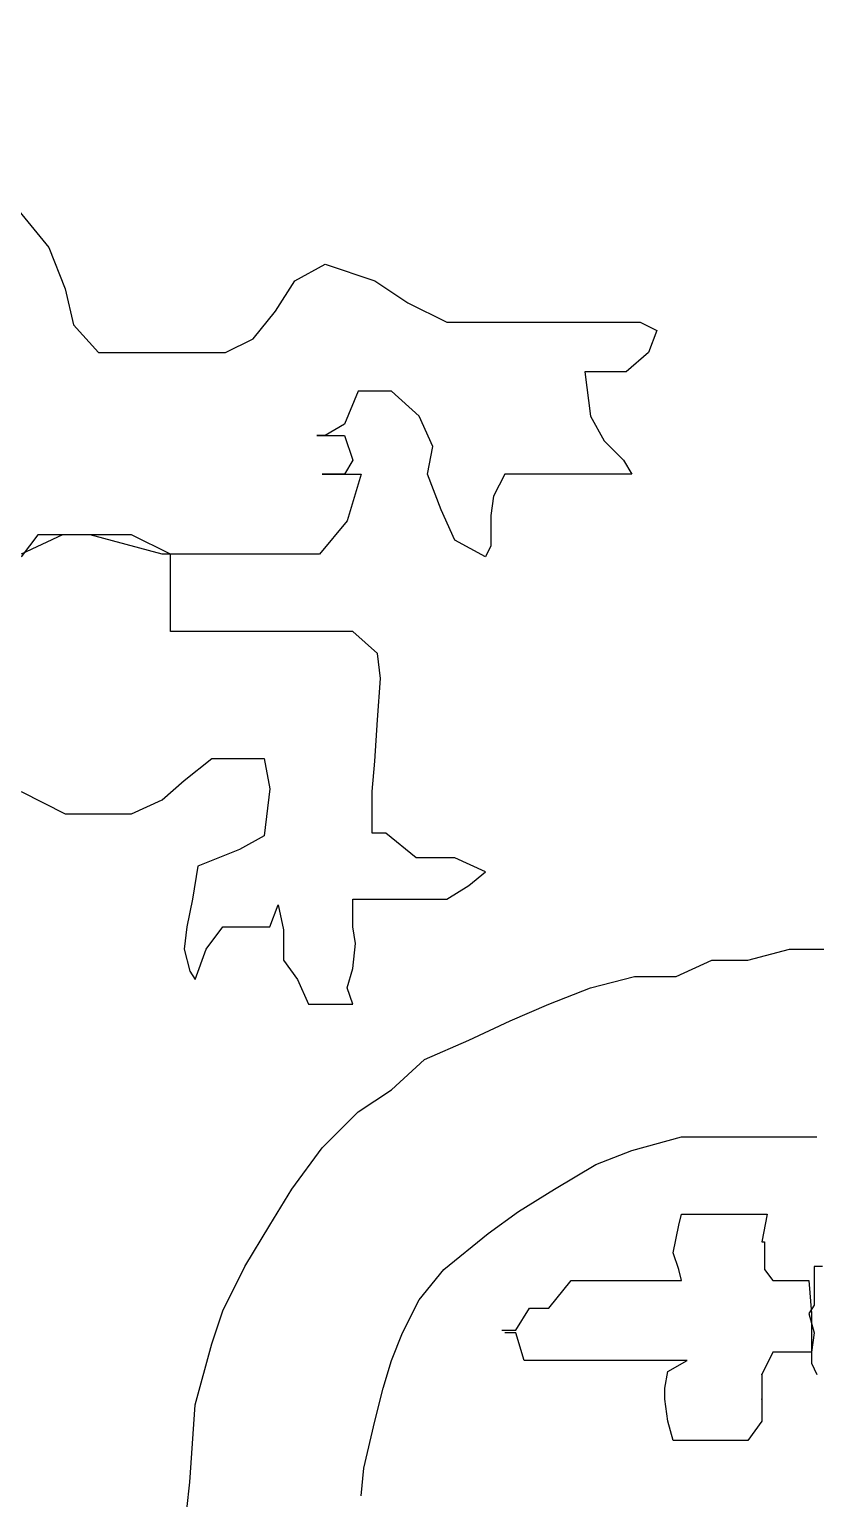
# Model space of a CAD drawing. Extents: x 747954 to 748544, y 4317181 to 4318208.
# Drawn here: x 747989.17 to 747992.02, y 4318042.19 to 4318047.51 of the extents above; entities that cross this region are included whole.
import ezdxf

# ---------------------------------------------------------------- set-up
doc = ezdxf.new("R2010")
doc.units = 0
doc.layers.get('0').update_dxf_attribs({"linetype": 'CONTINUOUS'})

msp = doc.modelspace()

# ---------------------------------------------------------------- linework, layer by layer
at = {"color": 0, "linetype": 'CONTINUOUS'}
for p, q in [((747989.11, 4318046.88), (747989.24, 4318046.72)), ((747989.11, 4318046.88), (747989.24, 4318046.72)), ((747989.24, 4318046.72), (747989.3, 4318046.57)), ((747989.24, 4318046.72), (747989.3, 4318046.57)), ((747990.13, 4318046.6), (747990.24, 4318046.66)), ((747990.13, 4318046.6), (747990.24, 4318046.66)), ((747990.24, 4318046.66), (747990.42, 4318046.6)), ((747990.24, 4318046.66), (747990.42, 4318046.6)), ((747990.06, 4318046.49), (747990.13, 4318046.6)), ((747990.06, 4318046.49), (747990.13, 4318046.6)), ((747990.42, 4318046.6), (747990.54, 4318046.52)), ((747990.42, 4318046.6), (747990.54, 4318046.52)), ((747989.3, 4318046.57), (747989.33, 4318046.44)), ((747989.3, 4318046.57), (747989.33, 4318046.44)), ((747989.98, 4318046.39), (747990.06, 4318046.49)), ((747989.98, 4318046.39), (747990.06, 4318046.49)), ((747990.54, 4318046.52), (747990.68, 4318046.45)), ((747990.54, 4318046.52), (747990.68, 4318046.45)), ((747989.33, 4318046.44), (747989.42, 4318046.34)), ((747989.33, 4318046.44), (747989.42, 4318046.34)), ((747990.68, 4318046.45), (747990.83, 4318046.45)), ((747990.68, 4318046.45), (747990.83, 4318046.45)), ((747990.83, 4318046.45), (747990.98, 4318046.45)), ((747990.83, 4318046.45), (747990.98, 4318046.45)), ((747990.98, 4318046.45), (747991.11, 4318046.45)), ((747990.98, 4318046.45), (747991.11, 4318046.45)), ((747991.11, 4318046.45), (747991.23, 4318046.45)), ((747991.11, 4318046.45), (747991.23, 4318046.45)), ((747991.23, 4318046.45), (747991.29, 4318046.45)), ((747991.23, 4318046.45), (747991.29, 4318046.45)), ((747991.29, 4318046.45), (747991.38, 4318046.45)), ((747991.29, 4318046.45), (747991.38, 4318046.45)), ((747991.38, 4318046.45), (747991.44, 4318046.42)), ((747991.38, 4318046.45), (747991.44, 4318046.42)), ((747991.44, 4318046.42), (747991.41, 4318046.34)), ((747991.44, 4318046.42), (747991.41, 4318046.34)), ((747989.88, 4318046.34), (747989.98, 4318046.39)), ((747989.88, 4318046.34), (747989.98, 4318046.39)), ((747989.42, 4318046.34), (747989.58, 4318046.34)), ((747989.42, 4318046.34), (747989.58, 4318046.34)), ((747989.58, 4318046.34), (747989.73, 4318046.34)), ((747989.58, 4318046.34), (747989.73, 4318046.34)), ((747989.73, 4318046.34), (747989.88, 4318046.34)), ((747989.73, 4318046.34), (747989.88, 4318046.34)), ((747991.41, 4318046.34), (747991.33, 4318046.27)), ((747991.41, 4318046.34), (747991.33, 4318046.27)), ((747991.24, 4318046.27), (747991.18, 4318046.27)), ((747991.18, 4318046.27), (747991.2, 4318046.11)), ((747991.24, 4318046.27), (747991.18, 4318046.27)), ((747991.18, 4318046.27), (747991.2, 4318046.11)), ((747991.33, 4318046.27), (747991.24, 4318046.27)), ((747991.33, 4318046.27), (747991.24, 4318046.27)), ((747990.36, 4318046.2), (747990.31, 4318046.08)), ((747990.36, 4318046.2), (747990.31, 4318046.08)), ((747990.48, 4318046.2), (747990.36, 4318046.2)), ((747990.48, 4318046.2), (747990.36, 4318046.2)), ((747990.58, 4318046.11), (747990.48, 4318046.2)), ((747990.58, 4318046.11), (747990.48, 4318046.2)), ((747990.63, 4318046), (747990.58, 4318046.11)), ((747990.63, 4318046), (747990.58, 4318046.11)), ((747991.2, 4318046.11), (747991.25, 4318046.02)), ((747991.2, 4318046.11), (747991.25, 4318046.02)), ((747990.31, 4318046.08), (747990.24, 4318046.04)), ((747990.31, 4318046.08), (747990.24, 4318046.04)), ((747990.24, 4318046.04), (747990.21, 4318046.04)), ((747990.21, 4318046.04), (747990.31, 4318046.04)), ((747990.24, 4318046.04), (747990.21, 4318046.04)), ((747990.21, 4318046.04), (747990.31, 4318046.04)), ((747990.31, 4318046.04), (747990.34, 4318045.95)), ((747990.31, 4318046.04), (747990.34, 4318045.95)), ((747990.61, 4318045.9), (747990.63, 4318046)), ((747990.61, 4318045.9), (747990.63, 4318046)), ((747991.25, 4318046.02), (747991.32, 4318045.95)), ((747991.25, 4318046.02), (747991.32, 4318045.95)), ((747990.34, 4318045.95), (747990.31, 4318045.9)), ((747990.34, 4318045.95), (747990.31, 4318045.9)), ((747991.32, 4318045.95), (747991.35, 4318045.9)), ((747991.32, 4318045.95), (747991.35, 4318045.9)), ((747990.31, 4318045.9), (747990.23, 4318045.9)), ((747990.23, 4318045.9), (747990.37, 4318045.9)), ((747990.31, 4318045.9), (747990.23, 4318045.9)), ((747990.23, 4318045.9), (747990.37, 4318045.9)), ((747990.37, 4318045.9), (747990.32, 4318045.73)), ((747990.37, 4318045.9), (747990.32, 4318045.73)), ((747990.66, 4318045.77), (747990.61, 4318045.9)), ((747990.66, 4318045.77), (747990.61, 4318045.9)), ((747990.89, 4318045.9), (747990.85, 4318045.82)), ((747990.89, 4318045.9), (747990.85, 4318045.82)), ((747990.92, 4318045.9), (747990.89, 4318045.9)), ((747990.92, 4318045.9), (747990.89, 4318045.9)), ((747991, 4318045.9), (747990.92, 4318045.9)), ((747991, 4318045.9), (747990.92, 4318045.9)), ((747991.07, 4318045.9), (747991, 4318045.9)), ((747991.07, 4318045.9), (747991, 4318045.9)), ((747991.2, 4318045.9), (747991.07, 4318045.9)), ((747991.2, 4318045.9), (747991.07, 4318045.9)), ((747991.3, 4318045.9), (747991.2, 4318045.9)), ((747991.3, 4318045.9), (747991.2, 4318045.9)), ((747991.35, 4318045.9), (747991.3, 4318045.9)), ((747991.35, 4318045.9), (747991.3, 4318045.9)), ((747990.85, 4318045.82), (747990.84, 4318045.75)), ((747990.85, 4318045.82), (747990.84, 4318045.75)), ((747990.32, 4318045.73), (747990.22, 4318045.61)), ((747990.32, 4318045.73), (747990.22, 4318045.61)), ((747990.71, 4318045.66), (747990.66, 4318045.77)), ((747990.71, 4318045.66), (747990.66, 4318045.77)), ((747990.84, 4318045.75), (747990.84, 4318045.64)), ((747990.84, 4318045.75), (747990.84, 4318045.64)), ((747989.2, 4318045.68), (747989.14, 4318045.6)), ((747989.29, 4318045.68), (747989.14, 4318045.61)), ((747989.2, 4318045.68), (747989.14, 4318045.6)), ((747989.29, 4318045.68), (747989.14, 4318045.61)), ((747989.29, 4318045.68), (747989.2, 4318045.68)), ((747989.29, 4318045.68), (747989.2, 4318045.68)), ((747989.39, 4318045.68), (747989.29, 4318045.68)), ((747989.39, 4318045.68), (747989.29, 4318045.68)), ((747989.39, 4318045.68), (747989.29, 4318045.68)), ((747989.39, 4318045.68), (747989.29, 4318045.68)), ((747989.54, 4318045.68), (747989.39, 4318045.68)), ((747989.65, 4318045.61), (747989.39, 4318045.68)), ((747989.54, 4318045.68), (747989.39, 4318045.68)), ((747989.65, 4318045.61), (747989.39, 4318045.68)), ((747989.68, 4318045.61), (747989.54, 4318045.68)), ((747989.68, 4318045.61), (747989.54, 4318045.68)), ((747990.82, 4318045.6), (747990.71, 4318045.66)), ((747990.82, 4318045.6), (747990.71, 4318045.66)), ((747990.84, 4318045.64), (747990.82, 4318045.6)), ((747990.84, 4318045.64), (747990.82, 4318045.6)), ((747989.81, 4318045.61), (747989.65, 4318045.61)), ((747989.81, 4318045.61), (747989.65, 4318045.61)), ((747989.68, 4318045.55), (747989.68, 4318045.61)), ((747989.68, 4318045.55), (747989.68, 4318045.61)), ((747989.92, 4318045.61), (747989.81, 4318045.61)), ((747989.92, 4318045.61), (747989.81, 4318045.61)), ((747990.06, 4318045.61), (747989.92, 4318045.61)), ((747990.06, 4318045.61), (747989.92, 4318045.61)), ((747990.22, 4318045.61), (747990.06, 4318045.61)), ((747990.22, 4318045.61), (747990.06, 4318045.61)), ((747989.68, 4318045.43), (747989.68, 4318045.55)), ((747989.68, 4318045.43), (747989.68, 4318045.55)), ((747989.68, 4318045.33), (747989.68, 4318045.43)), ((747989.68, 4318045.33), (747989.68, 4318045.43)), ((747989.75, 4318045.33), (747989.68, 4318045.33)), ((747989.75, 4318045.33), (747989.68, 4318045.33)), ((747989.86, 4318045.33), (747989.75, 4318045.33)), ((747989.86, 4318045.33), (747989.75, 4318045.33)), ((747990.02, 4318045.33), (747989.86, 4318045.33)), ((747990.02, 4318045.33), (747989.86, 4318045.33)), ((747990.22, 4318045.33), (747990.02, 4318045.33)), ((747990.22, 4318045.33), (747990.02, 4318045.33)), ((747990.34, 4318045.33), (747990.22, 4318045.33)), ((747990.34, 4318045.33), (747990.22, 4318045.33)), ((747990.43, 4318045.25), (747990.34, 4318045.33)), ((747990.43, 4318045.25), (747990.34, 4318045.33)), ((747990.44, 4318045.16), (747990.43, 4318045.25)), ((747990.44, 4318045.16), (747990.43, 4318045.25)), ((747990.43, 4318045.01), (747990.44, 4318045.16)), ((747990.43, 4318045.01), (747990.44, 4318045.16)), ((747990.42, 4318044.86), (747990.43, 4318045.01)), ((747990.42, 4318044.86), (747990.43, 4318045.01)), ((747989.73, 4318044.79), (747989.83, 4318044.87)), ((747989.73, 4318044.79), (747989.83, 4318044.87)), ((747989.83, 4318044.87), (747989.93, 4318044.87)), ((747989.83, 4318044.87), (747989.93, 4318044.87)), ((747989.93, 4318044.87), (747990.02, 4318044.87)), ((747989.93, 4318044.87), (747990.02, 4318044.87)), ((747990.02, 4318044.87), (747990.04, 4318044.76)), ((747990.02, 4318044.87), (747990.04, 4318044.76)), ((747990.41, 4318044.75), (747990.42, 4318044.86)), ((747990.41, 4318044.75), (747990.42, 4318044.86)), ((747989.65, 4318044.72), (747989.73, 4318044.79)), ((747989.65, 4318044.72), (747989.73, 4318044.79)), ((747989.14, 4318044.75), (747989.3, 4318044.67)), ((747989.14, 4318044.75), (747989.3, 4318044.67)), ((747989.54, 4318044.67), (747989.65, 4318044.72)), ((747989.54, 4318044.67), (747989.65, 4318044.72)), ((747990.04, 4318044.76), (747990.02, 4318044.59)), ((747990.04, 4318044.76), (747990.02, 4318044.59)), ((747990.41, 4318044.6), (747990.41, 4318044.75)), ((747990.41, 4318044.6), (747990.41, 4318044.75)), ((747989.3, 4318044.67), (747989.44, 4318044.67)), ((747989.3, 4318044.67), (747989.44, 4318044.67)), ((747989.44, 4318044.67), (747989.54, 4318044.67)), ((747989.44, 4318044.67), (747989.54, 4318044.67)), ((747990.02, 4318044.59), (747989.93, 4318044.54)), ((747990.02, 4318044.59), (747989.93, 4318044.54)), ((747990.46, 4318044.6), (747990.41, 4318044.6)), ((747990.46, 4318044.6), (747990.41, 4318044.6)), ((747990.57, 4318044.51), (747990.46, 4318044.6)), ((747990.57, 4318044.51), (747990.46, 4318044.6)), ((747989.93, 4318044.54), (747989.78, 4318044.48)), ((747989.93, 4318044.54), (747989.78, 4318044.48)), ((747990.71, 4318044.51), (747990.57, 4318044.51)), ((747990.71, 4318044.51), (747990.57, 4318044.51)), ((747990.82, 4318044.46), (747990.71, 4318044.51)), ((747990.82, 4318044.46), (747990.71, 4318044.51)), ((747989.78, 4318044.48), (747989.76, 4318044.36)), ((747989.78, 4318044.48), (747989.76, 4318044.36)), ((747990.76, 4318044.41), (747990.82, 4318044.46)), ((747990.76, 4318044.41), (747990.82, 4318044.46)), ((747990.68, 4318044.36), (747990.76, 4318044.41)), ((747990.68, 4318044.36), (747990.76, 4318044.41)), ((747989.76, 4318044.36), (747989.74, 4318044.26)), ((747989.76, 4318044.36), (747989.74, 4318044.26)), ((747990.34, 4318044.26), (747990.34, 4318044.36)), ((747990.34, 4318044.36), (747990.43, 4318044.36)), ((747990.34, 4318044.26), (747990.34, 4318044.36)), ((747990.34, 4318044.36), (747990.43, 4318044.36)), ((747990.43, 4318044.36), (747990.52, 4318044.36)), ((747990.43, 4318044.36), (747990.52, 4318044.36)), ((747990.52, 4318044.36), (747990.58, 4318044.36)), ((747990.52, 4318044.36), (747990.58, 4318044.36)), ((747990.58, 4318044.36), (747990.68, 4318044.36)), ((747990.58, 4318044.36), (747990.68, 4318044.36)), ((747990.04, 4318044.26), (747990.07, 4318044.34)), ((747990.04, 4318044.26), (747990.07, 4318044.34)), ((747990.07, 4318044.34), (747990.09, 4318044.25)), ((747990.07, 4318044.34), (747990.09, 4318044.25)), ((747989.74, 4318044.26), (747989.73, 4318044.18)), ((747989.74, 4318044.26), (747989.73, 4318044.18)), ((747989.81, 4318044.18), (747989.87, 4318044.26)), ((747989.81, 4318044.18), (747989.87, 4318044.26)), ((747989.87, 4318044.26), (747989.95, 4318044.26)), ((747989.87, 4318044.26), (747989.95, 4318044.26)), ((747989.95, 4318044.26), (747990.04, 4318044.26)), ((747989.95, 4318044.26), (747990.04, 4318044.26)), ((747990.09, 4318044.25), (747990.09, 4318044.14)), ((747990.09, 4318044.25), (747990.09, 4318044.14)), ((747990.35, 4318044.2), (747990.34, 4318044.26)), ((747990.35, 4318044.2), (747990.34, 4318044.26)), ((747990.34, 4318044.11), (747990.35, 4318044.2)), ((747990.34, 4318044.11), (747990.35, 4318044.2)), ((747989.73, 4318044.18), (747989.75, 4318044.1)), ((747989.73, 4318044.18), (747989.75, 4318044.1)), ((747989.77, 4318044.07), (747989.81, 4318044.18)), ((747989.77, 4318044.07), (747989.81, 4318044.18)), ((747990.09, 4318044.14), (747990.14, 4318044.07)), ((747990.09, 4318044.14), (747990.14, 4318044.07)), ((747991.51, 4318044.08), (747991.64, 4318044.14)), ((747991.51, 4318044.08), (747991.64, 4318044.14)), ((747991.64, 4318044.14), (747991.77, 4318044.14)), ((747991.64, 4318044.14), (747991.77, 4318044.14)), ((747991.77, 4318044.14), (747991.92, 4318044.18)), ((747991.77, 4318044.14), (747991.92, 4318044.18)), ((747991.92, 4318044.18), (747992.06, 4318044.18)), ((747991.92, 4318044.18), (747992.06, 4318044.18)), ((747989.75, 4318044.1), (747989.77, 4318044.07)), ((747989.75, 4318044.1), (747989.77, 4318044.07)), ((747990.32, 4318044.04), (747990.34, 4318044.11)), ((747990.32, 4318044.04), (747990.34, 4318044.11)), ((747991.2, 4318044.04), (747991.36, 4318044.08)), ((747991.2, 4318044.04), (747991.36, 4318044.08)), ((747991.36, 4318044.08), (747991.51, 4318044.08)), ((747991.36, 4318044.08), (747991.51, 4318044.08)), ((747990.14, 4318044.07), (747990.18, 4318043.98)), ((747990.14, 4318044.07), (747990.18, 4318043.98)), ((747990.34, 4318043.98), (747990.32, 4318044.04)), ((747990.34, 4318043.98), (747990.32, 4318044.04)), ((747991.05, 4318043.98), (747991.2, 4318044.04)), ((747991.05, 4318043.98), (747991.2, 4318044.04)), ((747990.18, 4318043.98), (747990.23, 4318043.98)), ((747990.18, 4318043.98), (747990.23, 4318043.98)), ((747990.23, 4318043.98), (747990.28, 4318043.98)), ((747990.23, 4318043.98), (747990.28, 4318043.98)), ((747990.28, 4318043.98), (747990.34, 4318043.98)), ((747990.28, 4318043.98), (747990.34, 4318043.98)), ((747990.91, 4318043.92), (747991.05, 4318043.98)), ((747990.91, 4318043.92), (747991.05, 4318043.98)), ((747990.76, 4318043.85), (747990.91, 4318043.92)), ((747990.76, 4318043.85), (747990.91, 4318043.92)), ((747990.6, 4318043.78), (747990.76, 4318043.85)), ((747990.6, 4318043.78), (747990.76, 4318043.85)), ((747990.48, 4318043.67), (747990.6, 4318043.78)), ((747990.48, 4318043.67), (747990.6, 4318043.78)), ((747990.36, 4318043.59), (747990.48, 4318043.67)), ((747990.36, 4318043.59), (747990.48, 4318043.67)), ((747990.23, 4318043.46), (747990.36, 4318043.59)), ((747990.23, 4318043.46), (747990.36, 4318043.59)), ((747991.35, 4318043.45), (747991.53, 4318043.5)), ((747991.35, 4318043.45), (747991.53, 4318043.5)), ((747991.53, 4318043.5), (747991.81, 4318043.5)), ((747991.53, 4318043.5), (747991.81, 4318043.5)), ((747991.81, 4318043.5), (747992.02, 4318043.5)), ((747991.81, 4318043.5), (747992.02, 4318043.5)), ((747990.12, 4318043.31), (747990.23, 4318043.46)), ((747990.12, 4318043.31), (747990.23, 4318043.46)), ((747991.22, 4318043.4), (747991.35, 4318043.45)), ((747991.22, 4318043.4), (747991.35, 4318043.45)), ((747991.07, 4318043.31), (747991.22, 4318043.4)), ((747991.07, 4318043.31), (747991.22, 4318043.4)), ((747990.04, 4318043.18), (747990.12, 4318043.31)), ((747990.04, 4318043.18), (747990.12, 4318043.31)), ((747990.94, 4318043.23), (747991.07, 4318043.31)), ((747990.94, 4318043.23), (747991.07, 4318043.31)), ((747990.83, 4318043.15), (747990.94, 4318043.23)), ((747990.83, 4318043.15), (747990.94, 4318043.23)), ((747989.95, 4318043.03), (747990.04, 4318043.18)), ((747989.95, 4318043.03), (747990.04, 4318043.18)), ((747991.5, 4318043.08), (747991.52, 4318043.18)), ((747991.5, 4318043.08), (747991.52, 4318043.18)), ((747991.52, 4318043.18), (747991.53, 4318043.22)), ((747991.52, 4318043.18), (747991.53, 4318043.22)), ((747991.53, 4318043.22), (747991.56, 4318043.22)), ((747991.53, 4318043.22), (747991.56, 4318043.22)), ((747991.56, 4318043.22), (747991.64, 4318043.22)), ((747991.56, 4318043.22), (747991.64, 4318043.22)), ((747991.64, 4318043.22), (747991.71, 4318043.22)), ((747991.64, 4318043.22), (747991.71, 4318043.22)), ((747991.71, 4318043.22), (747991.76, 4318043.22)), ((747991.71, 4318043.22), (747991.76, 4318043.22)), ((747991.76, 4318043.22), (747991.83, 4318043.22)), ((747991.76, 4318043.22), (747991.83, 4318043.22)), ((747991.84, 4318043.22), (747991.82, 4318043.12)), ((747991.84, 4318043.22), (747991.82, 4318043.12)), ((747991.83, 4318043.22), (747991.84, 4318043.22)), ((747991.83, 4318043.22), (747991.84, 4318043.22)), ((747990.67, 4318043.02), (747990.83, 4318043.15)), ((747990.67, 4318043.02), (747990.83, 4318043.15)), ((747991.82, 4318043.12), (747991.83, 4318043.12)), ((747991.82, 4318043.12), (747991.83, 4318043.12)), ((747991.83, 4318043.12), (747991.83, 4318043.02)), ((747991.83, 4318043.12), (747991.83, 4318043.02)), ((747991.52, 4318043.02), (747991.5, 4318043.08)), ((747991.52, 4318043.02), (747991.5, 4318043.08)), ((747989.87, 4318042.87), (747989.95, 4318043.03)), ((747989.87, 4318042.87), (747989.95, 4318043.03)), ((747990.58, 4318042.91), (747990.67, 4318043.02)), ((747990.58, 4318042.91), (747990.67, 4318043.02)), ((747991.53, 4318042.98), (747991.52, 4318043.02)), ((747991.53, 4318042.98), (747991.52, 4318043.02)), ((747991.83, 4318043.02), (747991.86, 4318042.98)), ((747991.83, 4318043.02), (747991.86, 4318042.98)), ((747992.04, 4318043.03), (747992.01, 4318043.03)), ((747992.01, 4318043.03), (747992.01, 4318042.96)), ((747992.04, 4318043.03), (747992.01, 4318043.03)), ((747992.01, 4318043.03), (747992.01, 4318042.96)), ((747991.05, 4318042.88), (747991.13, 4318042.98)), ((747991.05, 4318042.88), (747991.13, 4318042.98)), ((747991.13, 4318042.98), (747991.2, 4318042.98)), ((747991.13, 4318042.98), (747991.2, 4318042.98)), ((747991.2, 4318042.98), (747991.28, 4318042.98)), ((747991.2, 4318042.98), (747991.28, 4318042.98)), ((747991.28, 4318042.98), (747991.36, 4318042.98)), ((747991.28, 4318042.98), (747991.36, 4318042.98)), ((747991.36, 4318042.98), (747991.44, 4318042.98)), ((747991.36, 4318042.98), (747991.44, 4318042.98)), ((747991.44, 4318042.98), (747991.48, 4318042.98)), ((747991.44, 4318042.98), (747991.48, 4318042.98)), ((747991.48, 4318042.98), (747991.53, 4318042.98)), ((747991.48, 4318042.98), (747991.53, 4318042.98)), ((747991.86, 4318042.98), (747991.94, 4318042.98)), ((747991.86, 4318042.98), (747991.94, 4318042.98)), ((747991.94, 4318042.98), (747991.97, 4318042.98)), ((747991.94, 4318042.98), (747991.97, 4318042.98)), ((747991.97, 4318042.98), (747991.99, 4318042.98)), ((747991.97, 4318042.98), (747991.99, 4318042.98)), ((747991.99, 4318042.98), (747992, 4318042.86)), ((747991.99, 4318042.98), (747992, 4318042.86)), ((747992.01, 4318042.96), (747992.01, 4318042.89)), ((747992.01, 4318042.96), (747992.01, 4318042.89)), ((747990.52, 4318042.79), (747990.58, 4318042.91)), ((747990.52, 4318042.79), (747990.58, 4318042.91)), ((747989.83, 4318042.75), (747989.87, 4318042.87)), ((747989.83, 4318042.75), (747989.87, 4318042.87)), ((747990.93, 4318042.8), (747990.98, 4318042.88)), ((747990.93, 4318042.8), (747990.98, 4318042.88)), ((747990.98, 4318042.88), (747991.05, 4318042.88)), ((747990.98, 4318042.88), (747991.05, 4318042.88)), ((747992.01, 4318042.89), (747991.99, 4318042.86)), ((747992.01, 4318042.89), (747991.99, 4318042.86)), ((747991.99, 4318042.86), (747992.01, 4318042.79)), ((747991.99, 4318042.86), (747992.01, 4318042.79)), ((747992, 4318042.86), (747992, 4318042.79)), ((747992, 4318042.86), (747992, 4318042.79)), ((747990.88, 4318042.8), (747990.93, 4318042.8)), ((747990.88, 4318042.8), (747990.93, 4318042.8)), ((747989.77, 4318042.53), (747989.83, 4318042.75)), ((747989.77, 4318042.53), (747989.83, 4318042.75)), ((747990.48, 4318042.69), (747990.52, 4318042.79)), ((747990.48, 4318042.69), (747990.52, 4318042.79)), ((747990.93, 4318042.79), (747990.89, 4318042.79)), ((747990.93, 4318042.79), (747990.89, 4318042.79)), ((747990.96, 4318042.69), (747990.93, 4318042.79)), ((747990.96, 4318042.69), (747990.93, 4318042.79)), ((747992, 4318042.79), (747992, 4318042.72)), ((747992.01, 4318042.79), (747992, 4318042.72)), ((747992, 4318042.79), (747992, 4318042.72)), ((747992.01, 4318042.79), (747992, 4318042.72)), ((747991.86, 4318042.72), (747991.82, 4318042.64)), ((747991.86, 4318042.72), (747991.82, 4318042.64)), ((747991.92, 4318042.72), (747991.86, 4318042.72)), ((747991.92, 4318042.72), (747991.86, 4318042.72)), ((747991.96, 4318042.72), (747991.92, 4318042.72)), ((747991.96, 4318042.72), (747991.92, 4318042.72)), ((747992, 4318042.72), (747991.96, 4318042.72)), ((747992, 4318042.72), (747991.96, 4318042.72)), ((747992, 4318042.72), (747992, 4318042.68)), ((747992, 4318042.72), (747992, 4318042.68)), ((747990.45, 4318042.59), (747990.48, 4318042.69)), ((747990.45, 4318042.59), (747990.48, 4318042.69)), ((747991.02, 4318042.69), (747990.96, 4318042.69)), ((747991.02, 4318042.69), (747990.96, 4318042.69)), ((747991.07, 4318042.69), (747991.02, 4318042.69)), ((747991.07, 4318042.69), (747991.02, 4318042.69)), ((747991.16, 4318042.69), (747991.07, 4318042.69)), ((747991.16, 4318042.69), (747991.07, 4318042.69)), ((747991.24, 4318042.69), (747991.16, 4318042.69)), ((747991.24, 4318042.69), (747991.16, 4318042.69)), ((747991.35, 4318042.69), (747991.24, 4318042.69)), ((747991.35, 4318042.69), (747991.24, 4318042.69)), ((747991.42, 4318042.69), (747991.35, 4318042.69)), ((747991.42, 4318042.69), (747991.35, 4318042.69)), ((747991.48, 4318042.69), (747991.42, 4318042.69)), ((747991.48, 4318042.69), (747991.42, 4318042.69)), ((747991.47, 4318042.59), (747991.48, 4318042.65)), ((747991.47, 4318042.59), (747991.48, 4318042.65)), ((747991.48, 4318042.65), (747991.55, 4318042.69)), ((747991.55, 4318042.69), (747991.48, 4318042.69)), ((747991.48, 4318042.65), (747991.55, 4318042.69)), ((747991.55, 4318042.69), (747991.48, 4318042.69)), ((747991.82, 4318042.64), (747991.82, 4318042.55)), ((747991.82, 4318042.64), (747991.82, 4318042.55)), ((747992, 4318042.68), (747992.02, 4318042.64)), ((747992, 4318042.68), (747992.02, 4318042.64)), ((747990.42, 4318042.47), (747990.45, 4318042.59)), ((747990.42, 4318042.47), (747990.45, 4318042.59)), ((747991.47, 4318042.55), (747991.47, 4318042.59)), ((747991.47, 4318042.55), (747991.47, 4318042.59)), ((747991.48, 4318042.47), (747991.47, 4318042.55)), ((747991.48, 4318042.47), (747991.47, 4318042.55)), ((747991.82, 4318042.55), (747991.82, 4318042.47)), ((747991.82, 4318042.55), (747991.82, 4318042.47)), ((747989.75, 4318042.25), (747989.77, 4318042.53)), ((747989.75, 4318042.25), (747989.77, 4318042.53)), ((747990.38, 4318042.3), (747990.42, 4318042.47)), ((747990.38, 4318042.3), (747990.42, 4318042.47)), ((747991.5, 4318042.4), (747991.48, 4318042.47)), ((747991.5, 4318042.4), (747991.48, 4318042.47)), ((747991.82, 4318042.47), (747991.77, 4318042.4)), ((747991.82, 4318042.47), (747991.77, 4318042.4)), ((747991.53, 4318042.4), (747991.5, 4318042.4)), ((747991.53, 4318042.4), (747991.5, 4318042.4)), ((747991.61, 4318042.4), (747991.53, 4318042.4)), ((747991.61, 4318042.4), (747991.53, 4318042.4)), ((747991.66, 4318042.4), (747991.61, 4318042.4)), ((747991.66, 4318042.4), (747991.61, 4318042.4)), ((747991.73, 4318042.4), (747991.66, 4318042.4)), ((747991.73, 4318042.4), (747991.66, 4318042.4)), ((747991.77, 4318042.4), (747991.73, 4318042.4)), ((747991.77, 4318042.4), (747991.73, 4318042.4)), ((747990.37, 4318042.2), (747990.38, 4318042.3)), ((747990.37, 4318042.2), (747990.38, 4318042.3)), ((747989.74, 4318042.15), (747989.75, 4318042.25)), ((747989.74, 4318042.15), (747989.75, 4318042.25))]:
    msp.add_line(p, q, dxfattribs=at)
for p in [(747991.82, 4318042.64), (747991.82, 4318042.64), (747991.82, 4318042.55), (747991.82, 4318042.55)]:
    msp.add_point(p, dxfattribs=at)

# ---------------------------------------------------------------- meshes
mesh = msp.add_polyface(dxfattribs=at)
corners = [(747954.5, 4317181), (747954.5, 4317181), (747954.5, 4317371.9618), (748262.5, 4317181), (747954.5, 4317546.4935), (748544, 4317181), (747954.5, 4318207.5), (748544, 4317842.0065), (748544, 4318207.5)]
mesh.append_faces([[corners[k] for k in face] for face in [(0, 1, 3, 2), (2, 3, 5, 4), (4, 5, 7, 6), (6, 7, 8, 8)]], dxfattribs={"vtx0": -1, "vtx2": -1, "color": 0})
mesh = msp.add_polyface(dxfattribs=at)
corners = [(747964.5, 4318021), (747964.5, 4318021), (747964.5, 4318195.2713), (748245.58, 4318021), (747964.5, 4318201.5), (748245.58, 4318027.2287), (748245.58, 4318201.5)]
mesh.append_faces([[corners[k] for k in face] for face in [(0, 1, 3, 2), (2, 3, 5, 4), (4, 5, 6, 6)]], dxfattribs={"vtx0": -1, "vtx2": -1, "color": 0})

doc.saveas('drawing.dxf')
